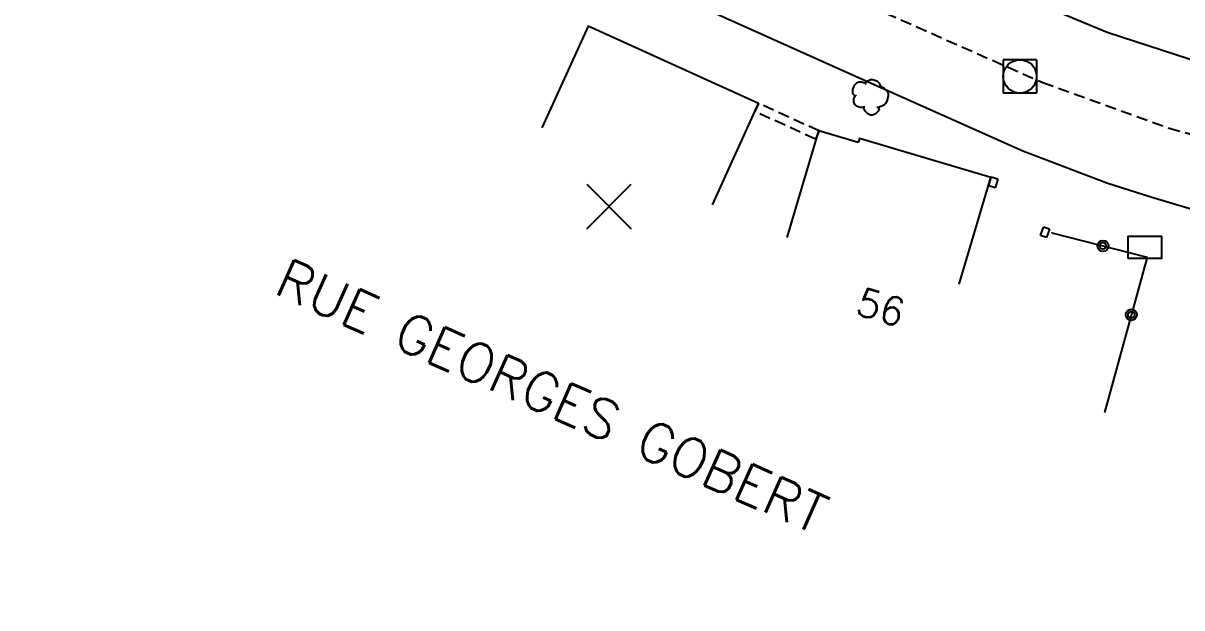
# Model space of a CAD drawing. Header units: millimetres. Extents: x 134000 to 135000, y 131000 to 132000.
# Drawn here: x 134339.3 to 134391.4, y 131291.1 to 131317.4 of the extents above; entities that cross this region are included whole.
import ezdxf
from ezdxf.enums import TextEntityAlignment as Align

# ---------------------------------------------------------------- set-up
doc = ezdxf.new("R2010")
doc.units = ezdxf.units.MM
doc.linetypes.add('DASHED', pattern=[0.75, 0.5, -0.25])
doc.layers.get('0').update_dxf_attribs({"linetype": 'CONTINUOUS'})
for name, color, linetype in [('W0001', 6, 'DASHED'), ('W0008', 7, 'CONTINUOUS'), ('W0100', 7, 'CONTINUOUS'), ('W0112', 1, 'DASHED'), ('W0300', 7, 'CONTINUOUS'), ('W0322', 7, 'CONTINUOUS'), ('W0420', 7, 'CONTINUOUS'), ('W0989', 7, 'CONTINUOUS'), ('W0991', 7, 'CONTINUOUS'), ('W1471', 7, 'CONTINUOUS')]:
    doc.layers.add(name, color=color, linetype=linetype)
doc.styles.get("Standard").update_dxf_attribs({"font": 'romans.shx', "width": 0.85})

# ---------------------------------------------------------------- blocks, each defined once
blk = doc.blocks.new('T420')
for p, q in [((0.75, 0.75), (-0.75, 0.75)), ((-0.75, 0.75), (-0.75, -0.75)), ((0.75, 0.75), (0.75, -0.75)), ((0.75, -0.75), (-0.75, -0.75))]:
    blk.add_line(p, q)
blk.add_ellipse((0, 0), major_axis=(-0.53, 0.53), ratio=1, start_param=3.926991, end_param=10.210176)
blk = doc.blocks.new('T300')
for p, q in [((-0.686, 0.629), (-0.8, 0.514)), ((-0.571, 0.686), (-0.686, 0.629)), ((-0.457, 0.686), (-0.571, 0.686)), ((-0.286, 0.629), (-0.457, 0.686)), ((-0.286, 0.629), (-0.171, 0.743)), ((-0.229, 0.571), (-0.286, 0.629)), ((-0.171, 0.743), (-0.057, 0.8)), ((-0.057, 0.8), (0.057, 0.8)), ((0.057, 0.8), (0.229, 0.743)), ((0.229, 0.743), (0.343, 0.629)), ((0.343, 0.629), (0.4, 0.514)), ((-0.8, 0.514), (-0.857, 0.343)), ((-0.857, 0.343), (-0.857, 0.171)), ((-0.857, 0.171), (-0.743, 0.057)), ((-0.8, -0.057), (-0.743, 0.057)), ((-0.743, 0.057), (-0.686, 0.114)), ((0.457, 0.457), (0.343, 0.457)), ((0.4, 0.514), (0.4, 0.457)), ((0.571, 0.4), (0.457, 0.457)), ((0.571, 0.4), (0.686, 0.286)), ((0.686, 0.286), (0.743, 0.171)), ((0.743, 0.057), (0.686, -0.171)), ((0.743, 0.171), (0.743, 0.057)), ((-0.8, -0.171), (-0.8, -0.057)), ((-0.8, -0.229), (-0.8, -0.171)), ((-0.743, -0.343), (-0.8, -0.229)), ((-0.686, -0.4), (-0.743, -0.343)), ((-0.514, -0.457), (-0.686, -0.4)), ((-0.4, -0.457), (-0.514, -0.457)), ((-0.4, -0.457), (-0.343, -0.457)), ((-0.343, -0.457), (-0.343, -0.4)), ((-0.343, -0.514), (-0.343, -0.457)), ((-0.286, -0.629), (-0.343, -0.514)), ((0.286, -0.457), (0.229, -0.457)), ((0.457, -0.4), (0.286, -0.457)), ((0.343, -0.514), (0.286, -0.629)), ((0.343, -0.514), (0.343, -0.457)), ((0.571, -0.343), (0.457, -0.4)), ((0.629, -0.286), (0.571, -0.343)), ((0.686, -0.171), (0.629, -0.286)), ((-0.171, -0.743), (-0.286, -0.629)), ((-0.057, -0.8), (-0.171, -0.743)), ((0.057, -0.8), (-0.057, -0.8)), ((0.171, -0.743), (0.057, -0.8)), ((0.229, -0.686), (0.171, -0.743)), ((0.286, -0.629), (0.229, -0.686))]:
    blk.add_line(p, q)
blk = doc.blocks.new('T1471')
at = {"color": 0, "linetype": 'Continuous', "flags": 128}
blk.add_lwpolyline([(-0.75, -0.5), (-0.75, 0.5), (0.75, 0.5), (0.75, -0.5), (-0.75, -0.5)], dxfattribs=at)
blk = doc.blocks.new('t991o')
at = {"color": 0, "linetype": 'Continuous'}
for p, q in [((-1, 1), (1, -1)), ((-1, -1), (1, 1))]:
    blk.add_line(p, q, dxfattribs=at)
blk = doc.blocks.new('t322o')
at = {"color": 0, "linetype": 'Continuous'}
for radius in [0.25, 0.15]:
    blk.add_circle((0, 0), radius, dxfattribs=at)

msp = doc.modelspace()

# ---------------------------------------------------------------- linework, layer by layer
at = {"layer": 'W0001'}
msp.add_lwpolyline([(134310.323, 131359.694), (134326.292, 131341.759), (134329.372, 131339.643), (134341.874, 131333.998), (134371.916, 131320.626), (134385.162, 131314.772), (134390.852, 131312.726), (134395.305, 131311.48), (134406.35, 131308.7), (134417.4, 131307.136), (134419.922, 131306.616), (134431.888, 131304.135), (134440.654, 131302.307), (134446.186, 131301.066), (134450.364, 131299.801), (134456.098, 131297.71), (134475.79, 131289.882), (134477.636, 131288.182)], dxfattribs=at)
at = {"layer": 'W0008'}
for points in [[(134478.924, 131291.891), (134475.242, 131293.199), (134470.147, 131295.028), (134461.242, 131298.777), (134455.686, 131301.03), (134452.557, 131302.154), (134447.996, 131303.641), (134445.053, 131304.411), (134427.02, 131308.167), (134406.781, 131312.316), (134400.113, 131313.698), (134397.77, 131314.251), (134392.396, 131315.609), (134388.06, 131317.019), (134382.746, 131319.242), (134371.37, 131324.282), (134349.412, 131333.974), (134331.632, 131341.822), (134330.282, 131342.599), (134329.567, 131343.37), (134329.08, 131344.297), (134328.776, 131345.285), (134328.742, 131345.78), (134328.825, 131346.703)], [(134396.16, 131307.794), (134390.03, 131309.609), (134388.049, 131310.249), (134384.262, 131311.683), (134376.429, 131315.176), (134353.183, 131325.619), (134338.115, 131332.372), (134325.401, 131338.067), (134322.579, 131339.159), (134320.074, 131339.725), (134317.035, 131340.202), (134313.996, 131340.347), (134311.398, 131340.348), (134310.346, 131340.295), (134310.044, 131340.266), (134305.919, 131339.648), (134301.954, 131338.667), (134290.36, 131334.821)]]:
    msp.add_lwpolyline(points, dxfattribs=at)
at = {"layer": 'W0100'}
for p in [(134373.659, 131307.801), (134376.853, 131312.068)]:
    msp.add_line(p, (134375.083, 131312.594), dxfattribs=at)
for points in [[(134370.296, 131309.275), (134372.365, 131313.827), (134364.697, 131317.311), (134362.629, 131312.759), (134362.629, 131312.759), (134362.629, 131312.759), (134362.629, 131312.759), (134362.629, 131312.759), (134362.629, 131312.759), (134362.629, 131312.759), (134362.629, 131312.759), (134362.629, 131312.759), (134362.629, 131312.759), (134362.629, 131312.759), (134362.629, 131312.759), (134362.629, 131312.759), (134362.629, 131312.759), (134362.629, 131312.759), (134362.629, 131312.759), (134362.629, 131312.759), (134362.629, 131312.759), (134362.629, 131312.759), (134362.629, 131312.759), (134362.629, 131312.759), (134362.629, 131312.759), (134362.629, 131312.759), (134362.629, 131312.759), (134362.629, 131312.759), (134362.629, 131312.759), (134362.629, 131312.759), (134362.629, 131312.759), (134362.629, 131312.759), (134362.629, 131312.759), (134362.629, 131312.759), (134362.629, 131312.759), (134362.629, 131312.759), (134362.629, 131312.759), (134362.629, 131312.759), (134362.629, 131312.759), (134362.629, 131312.759), (134362.629, 131312.759), (134362.629, 131312.759), (134362.629, 131312.759), (134362.629, 131312.759), (134362.629, 131312.759), (134362.629, 131312.759), (134362.629, 131312.759), (134362.629, 131312.759), (134362.629, 131312.759), (134362.629, 131312.759), (134362.629, 131312.759), (134362.629, 131312.759), (134362.629, 131312.759), (134362.629, 131312.759), (134362.629, 131312.759), (134362.629, 131312.759), (134362.629, 131312.759), (134362.629, 131312.759), (134362.629, 131312.759), (134362.629, 131312.759), (134362.629, 131312.759), (134362.629, 131312.759), (134362.629, 131312.759), (134362.629, 131312.759), (134362.629, 131312.759), (134362.629, 131312.759), (134362.629, 131312.759), (134362.629, 131312.759), (134362.629, 131312.759), (134362.629, 131312.759), (134362.629, 131312.759), (134362.629, 131312.759), (134362.629, 131312.759), (134362.629, 131312.759), (134362.629, 131312.759), (134362.629, 131312.759), (134362.629, 131312.759), (134362.629, 131312.759), (134362.629, 131312.759), (134362.629, 131312.759), (134362.629, 131312.759), (134362.629, 131312.759), (134362.629, 131312.759), (134362.629, 131312.759), (134362.629, 131312.759), (134362.629, 131312.759), (134362.629, 131312.759), (134362.629, 131312.759), (134362.629, 131312.759), (134362.629, 131312.759), (134362.629, 131312.759), (134362.629, 131312.759), (134362.629, 131312.759), (134362.629, 131312.759), (134362.629, 131312.759), (134362.629, 131312.759), (134362.629, 131312.759), (134362.629, 131312.759), (134362.629, 131312.759), (134362.629, 131312.759), (134362.629, 131312.759), (134362.629, 131312.759), (134362.629, 131312.759), (134362.629, 131312.759), (134362.629, 131312.759), (134362.629, 131312.759), (134362.629, 131312.759), (134362.629, 131312.759), (134362.629, 131312.759), (134362.629, 131312.759), (134362.629, 131312.759), (134362.629, 131312.759), (134362.629, 131312.759), (134362.629, 131312.759), (134362.629, 131312.759), (134362.629, 131312.759), (134362.629, 131312.759), (134362.629, 131312.759), (134362.629, 131312.759), (134362.629, 131312.759)], [(134381.399, 131305.704), (134382.825, 131310.496), (134376.909, 131312.256), (134376.853, 131312.068)]]:
    msp.add_lwpolyline(points, dxfattribs=at)
at = {"layer": 'W0112'}
for points in [[(134375.089, 131312.596), (134374.923, 131312.232), (134372.208, 131313.465), (134372.373, 131313.829), (134372.373, 131313.829), (134372.373, 131313.829), (134372.373, 131313.829), (134372.373, 131313.829), (134372.373, 131313.829), (134372.373, 131313.829), (134372.373, 131313.829), (134372.373, 131313.829), (134372.373, 131313.829), (134372.373, 131313.829), (134372.373, 131313.829), (134372.373, 131313.829), (134372.373, 131313.829), (134372.373, 131313.829), (134372.373, 131313.829), (134372.373, 131313.829), (134372.373, 131313.829), (134372.373, 131313.829), (134372.373, 131313.829), (134372.373, 131313.829), (134372.373, 131313.829), (134372.373, 131313.829), (134372.373, 131313.829), (134372.373, 131313.829), (134372.373, 131313.829), (134372.373, 131313.829), (134372.373, 131313.829), (134372.373, 131313.829), (134372.373, 131313.829), (134372.373, 131313.829), (134372.373, 131313.829), (134372.373, 131313.829), (134372.373, 131313.829), (134372.373, 131313.829), (134372.373, 131313.829), (134372.373, 131313.829), (134372.373, 131313.829), (134372.373, 131313.829), (134372.373, 131313.829), (134372.373, 131313.829), (134372.373, 131313.829), (134372.373, 131313.829), (134372.373, 131313.829), (134372.373, 131313.829), (134372.373, 131313.829), (134372.373, 131313.829), (134372.373, 131313.829), (134372.373, 131313.829), (134372.373, 131313.829), (134372.373, 131313.829), (134372.373, 131313.829), (134372.373, 131313.829), (134372.373, 131313.829), (134372.373, 131313.829), (134372.373, 131313.829), (134372.373, 131313.829), (134372.373, 131313.829), (134372.373, 131313.829), (134372.373, 131313.829), (134372.373, 131313.829), (134372.373, 131313.829), (134372.373, 131313.829), (134372.373, 131313.829), (134372.373, 131313.829), (134372.373, 131313.829), (134372.373, 131313.829), (134372.373, 131313.829), (134372.373, 131313.829), (134372.373, 131313.829), (134372.373, 131313.829), (134372.373, 131313.829), (134372.373, 131313.829), (134372.373, 131313.829), (134372.373, 131313.829), (134372.373, 131313.829), (134372.373, 131313.829), (134372.373, 131313.829), (134372.373, 131313.829), (134372.373, 131313.829), (134372.373, 131313.829), (134372.373, 131313.829), (134372.373, 131313.829), (134372.373, 131313.829), (134372.373, 131313.829), (134372.373, 131313.829), (134372.373, 131313.829), (134372.373, 131313.829), (134372.373, 131313.829), (134372.373, 131313.829), (134372.373, 131313.829), (134372.373, 131313.829), (134372.373, 131313.829), (134372.373, 131313.829), (134372.373, 131313.829), (134372.373, 131313.829), (134372.373, 131313.829), (134372.373, 131313.829), (134372.373, 131313.829), (134372.373, 131313.829), (134372.373, 131313.829), (134372.373, 131313.829), (134372.373, 131313.829), (134372.373, 131313.829), (134372.373, 131313.829), (134372.373, 131313.829), (134372.373, 131313.829), (134372.373, 131313.829), (134372.373, 131313.829), (134372.373, 131313.829), (134372.373, 131313.829), (134372.373, 131313.829), (134372.373, 131313.829), (134372.373, 131313.829), (134372.373, 131313.829), (134372.373, 131313.829), (134372.373, 131313.829)], [(134375.089, 131312.596), (134372.373, 131313.829), (134372.373, 131313.829), (134372.373, 131313.829), (134372.373, 131313.829), (134372.373, 131313.829), (134372.373, 131313.829), (134372.373, 131313.829), (134372.373, 131313.829), (134372.373, 131313.829), (134372.373, 131313.829), (134372.373, 131313.829), (134372.373, 131313.829), (134372.373, 131313.829), (134372.373, 131313.829), (134372.373, 131313.829), (134372.373, 131313.829), (134372.373, 131313.829), (134372.373, 131313.829), (134372.373, 131313.829), (134372.373, 131313.829), (134372.373, 131313.829), (134372.373, 131313.829), (134372.373, 131313.829), (134372.373, 131313.829), (134372.373, 131313.829), (134372.373, 131313.829), (134372.373, 131313.829), (134372.373, 131313.829), (134372.373, 131313.829), (134372.373, 131313.829), (134372.373, 131313.829), (134372.373, 131313.829), (134372.373, 131313.829), (134372.373, 131313.829), (134372.373, 131313.829), (134372.373, 131313.829), (134372.373, 131313.829), (134372.373, 131313.829), (134372.373, 131313.829), (134372.373, 131313.829), (134372.373, 131313.829), (134372.373, 131313.829), (134372.373, 131313.829), (134372.373, 131313.829), (134372.373, 131313.829), (134372.373, 131313.829), (134372.373, 131313.829), (134372.373, 131313.829), (134372.373, 131313.829), (134372.373, 131313.829), (134372.373, 131313.829), (134372.373, 131313.829), (134372.373, 131313.829), (134372.373, 131313.829), (134372.373, 131313.829), (134372.373, 131313.829), (134372.373, 131313.829), (134372.373, 131313.829), (134372.373, 131313.829), (134372.373, 131313.829), (134372.373, 131313.829), (134372.373, 131313.829), (134372.373, 131313.829), (134372.373, 131313.829), (134372.373, 131313.829), (134372.373, 131313.829), (134372.373, 131313.829), (134372.373, 131313.829), (134372.373, 131313.829), (134372.373, 131313.829), (134372.373, 131313.829), (134372.373, 131313.829), (134372.373, 131313.829), (134372.373, 131313.829), (134372.373, 131313.829), (134372.373, 131313.829), (134372.373, 131313.829), (134372.373, 131313.829), (134372.373, 131313.829), (134372.373, 131313.829), (134372.373, 131313.829), (134372.373, 131313.829), (134372.373, 131313.829), (134372.373, 131313.829), (134372.373, 131313.829), (134372.373, 131313.829), (134372.373, 131313.829), (134372.373, 131313.829), (134372.373, 131313.829), (134372.373, 131313.829), (134372.373, 131313.829), (134372.373, 131313.829), (134372.373, 131313.829), (134372.373, 131313.829), (134372.373, 131313.829), (134372.373, 131313.829), (134372.373, 131313.829), (134372.373, 131313.829), (134372.373, 131313.829), (134372.373, 131313.829), (134372.373, 131313.829), (134372.373, 131313.829), (134372.373, 131313.829), (134372.373, 131313.829), (134372.373, 131313.829), (134372.373, 131313.829), (134372.373, 131313.829), (134372.373, 131313.829), (134372.373, 131313.829), (134372.373, 131313.829), (134372.373, 131313.829), (134372.373, 131313.829), (134372.373, 131313.829), (134372.373, 131313.829), (134372.373, 131313.829), (134372.373, 131313.829), (134372.373, 131313.829), (134372.373, 131313.829), (134372.373, 131313.829)], [(134383.132, 131310.424), (134383.018, 131310.04), (134382.729, 131310.126), (134382.842, 131310.509), (134382.842, 131310.509), (134382.842, 131310.509), (134382.842, 131310.509), (134382.842, 131310.509), (134382.842, 131310.509), (134382.842, 131310.509), (134382.842, 131310.509), (134382.842, 131310.509), (134382.842, 131310.509), (134382.842, 131310.509), (134382.842, 131310.509), (134382.842, 131310.509), (134382.842, 131310.509), (134382.842, 131310.509), (134382.842, 131310.509), (134382.842, 131310.509), (134382.842, 131310.509), (134382.842, 131310.509), (134382.842, 131310.509), (134382.842, 131310.509), (134382.842, 131310.509), (134382.842, 131310.509), (134382.842, 131310.509), (134382.842, 131310.509), (134382.842, 131310.509), (134382.842, 131310.509), (134382.842, 131310.509), (134382.842, 131310.509), (134382.842, 131310.509), (134382.842, 131310.509), (134382.842, 131310.509), (134382.842, 131310.509), (134382.842, 131310.509), (134382.842, 131310.509), (134382.842, 131310.509), (134382.842, 131310.509), (134382.842, 131310.509), (134382.842, 131310.509), (134382.842, 131310.509), (134382.842, 131310.509), (134382.842, 131310.509), (134382.842, 131310.509), (134382.842, 131310.509), (134382.842, 131310.509), (134382.842, 131310.509), (134382.842, 131310.509), (134382.842, 131310.509), (134382.842, 131310.509), (134382.842, 131310.509), (134382.842, 131310.509), (134382.842, 131310.509), (134382.842, 131310.509), (134382.842, 131310.509), (134382.842, 131310.509), (134382.842, 131310.509), (134382.842, 131310.509), (134382.842, 131310.509), (134382.842, 131310.509), (134382.842, 131310.509), (134382.842, 131310.509), (134382.842, 131310.509), (134382.842, 131310.509), (134382.842, 131310.509), (134382.842, 131310.509), (134382.842, 131310.509), (134382.842, 131310.509), (134382.842, 131310.509), (134382.842, 131310.509), (134382.842, 131310.509), (134382.842, 131310.509), (134382.842, 131310.509), (134382.842, 131310.509), (134382.842, 131310.509), (134382.842, 131310.509), (134382.842, 131310.509), (134382.842, 131310.509), (134382.842, 131310.509), (134382.842, 131310.509), (134382.842, 131310.509), (134382.842, 131310.509), (134382.842, 131310.509), (134382.842, 131310.509), (134382.842, 131310.509), (134382.842, 131310.509), (134382.842, 131310.509), (134382.842, 131310.509), (134382.842, 131310.509), (134382.842, 131310.509), (134382.842, 131310.509), (134382.842, 131310.509), (134382.842, 131310.509), (134382.842, 131310.509), (134382.842, 131310.509), (134382.842, 131310.509), (134382.842, 131310.509), (134382.842, 131310.509), (134382.842, 131310.509), (134382.842, 131310.509), (134382.842, 131310.509), (134382.842, 131310.509), (134382.842, 131310.509), (134382.842, 131310.509), (134382.842, 131310.509), (134382.842, 131310.509), (134382.842, 131310.509), (134382.842, 131310.509), (134382.842, 131310.509), (134382.842, 131310.509), (134382.842, 131310.509), (134382.842, 131310.509), (134382.842, 131310.509), (134382.842, 131310.509), (134382.842, 131310.509), (134382.842, 131310.509), (134382.842, 131310.509), (134382.842, 131310.509)], [(134383.132, 131310.424), (134382.842, 131310.509), (134382.842, 131310.509), (134382.842, 131310.509), (134382.842, 131310.509), (134382.842, 131310.509), (134382.842, 131310.509), (134382.842, 131310.509), (134382.842, 131310.509), (134382.842, 131310.509), (134382.842, 131310.509), (134382.842, 131310.509), (134382.842, 131310.509), (134382.842, 131310.509), (134382.842, 131310.509), (134382.842, 131310.509), (134382.842, 131310.509), (134382.842, 131310.509), (134382.842, 131310.509), (134382.842, 131310.509), (134382.842, 131310.509), (134382.842, 131310.509), (134382.842, 131310.509), (134382.842, 131310.509), (134382.842, 131310.509), (134382.842, 131310.509), (134382.842, 131310.509), (134382.842, 131310.509), (134382.842, 131310.509), (134382.842, 131310.509), (134382.842, 131310.509), (134382.842, 131310.509), (134382.842, 131310.509), (134382.842, 131310.509), (134382.842, 131310.509), (134382.842, 131310.509), (134382.842, 131310.509), (134382.842, 131310.509), (134382.842, 131310.509), (134382.842, 131310.509), (134382.842, 131310.509), (134382.842, 131310.509), (134382.842, 131310.509), (134382.842, 131310.509), (134382.842, 131310.509), (134382.842, 131310.509), (134382.842, 131310.509), (134382.842, 131310.509), (134382.842, 131310.509), (134382.842, 131310.509), (134382.842, 131310.509), (134382.842, 131310.509), (134382.842, 131310.509), (134382.842, 131310.509), (134382.842, 131310.509), (134382.842, 131310.509), (134382.842, 131310.509), (134382.842, 131310.509), (134382.842, 131310.509), (134382.842, 131310.509), (134382.842, 131310.509), (134382.842, 131310.509), (134382.842, 131310.509), (134382.842, 131310.509), (134382.842, 131310.509), (134382.842, 131310.509), (134382.842, 131310.509), (134382.842, 131310.509), (134382.842, 131310.509), (134382.842, 131310.509), (134382.842, 131310.509), (134382.842, 131310.509), (134382.842, 131310.509), (134382.842, 131310.509), (134382.842, 131310.509), (134382.842, 131310.509), (134382.842, 131310.509), (134382.842, 131310.509), (134382.842, 131310.509), (134382.842, 131310.509), (134382.842, 131310.509), (134382.842, 131310.509), (134382.842, 131310.509), (134382.842, 131310.509), (134382.842, 131310.509), (134382.842, 131310.509), (134382.842, 131310.509), (134382.842, 131310.509), (134382.842, 131310.509), (134382.842, 131310.509), (134382.842, 131310.509), (134382.842, 131310.509), (134382.842, 131310.509), (134382.842, 131310.509), (134382.842, 131310.509), (134382.842, 131310.509), (134382.842, 131310.509), (134382.842, 131310.509), (134382.842, 131310.509), (134382.842, 131310.509), (134382.842, 131310.509), (134382.842, 131310.509), (134382.842, 131310.509), (134382.842, 131310.509), (134382.842, 131310.509), (134382.842, 131310.509), (134382.842, 131310.509), (134382.842, 131310.509), (134382.842, 131310.509), (134382.842, 131310.509), (134382.842, 131310.509), (134382.842, 131310.509), (134382.842, 131310.509), (134382.842, 131310.509), (134382.842, 131310.509), (134382.842, 131310.509), (134382.842, 131310.509), (134382.842, 131310.509), (134382.842, 131310.509), (134382.842, 131310.509)], [(134385.465, 131308.175), (134385.334, 131307.797), (134385.062, 131307.891), (134385.194, 131308.269), (134385.194, 131308.269), (134385.194, 131308.269), (134385.194, 131308.269), (134385.194, 131308.269), (134385.194, 131308.269), (134385.194, 131308.269), (134385.194, 131308.269), (134385.194, 131308.269), (134385.194, 131308.269), (134385.194, 131308.269), (134385.194, 131308.269), (134385.194, 131308.269), (134385.194, 131308.269), (134385.194, 131308.269), (134385.194, 131308.269), (134385.194, 131308.269), (134385.194, 131308.269), (134385.194, 131308.269), (134385.194, 131308.269), (134385.194, 131308.269), (134385.194, 131308.269), (134385.194, 131308.269), (134385.194, 131308.269), (134385.194, 131308.269), (134385.194, 131308.269), (134385.194, 131308.269), (134385.194, 131308.269), (134385.194, 131308.269), (134385.194, 131308.269), (134385.194, 131308.269), (134385.194, 131308.269), (134385.194, 131308.269), (134385.194, 131308.269), (134385.194, 131308.269), (134385.194, 131308.269), (134385.194, 131308.269), (134385.194, 131308.269), (134385.194, 131308.269), (134385.194, 131308.269), (134385.194, 131308.269), (134385.194, 131308.269), (134385.194, 131308.269), (134385.194, 131308.269), (134385.194, 131308.269), (134385.194, 131308.269), (134385.194, 131308.269), (134385.194, 131308.269), (134385.194, 131308.269), (134385.194, 131308.269), (134385.194, 131308.269), (134385.194, 131308.269), (134385.194, 131308.269), (134385.194, 131308.269), (134385.194, 131308.269), (134385.194, 131308.269), (134385.194, 131308.269), (134385.194, 131308.269), (134385.194, 131308.269), (134385.194, 131308.269), (134385.194, 131308.269), (134385.194, 131308.269), (134385.194, 131308.269), (134385.194, 131308.269), (134385.194, 131308.269), (134385.194, 131308.269), (134385.194, 131308.269), (134385.194, 131308.269), (134385.194, 131308.269), (134385.194, 131308.269), (134385.194, 131308.269), (134385.194, 131308.269), (134385.194, 131308.269), (134385.194, 131308.269), (134385.194, 131308.269), (134385.194, 131308.269), (134385.194, 131308.269), (134385.194, 131308.269), (134385.194, 131308.269), (134385.194, 131308.269), (134385.194, 131308.269), (134385.194, 131308.269), (134385.194, 131308.269), (134385.194, 131308.269), (134385.194, 131308.269), (134385.194, 131308.269), (134385.194, 131308.269), (134385.194, 131308.269), (134385.194, 131308.269), (134385.194, 131308.269), (134385.194, 131308.269), (134385.194, 131308.269), (134385.194, 131308.269), (134385.194, 131308.269), (134385.194, 131308.269), (134385.194, 131308.269), (134385.194, 131308.269), (134385.194, 131308.269), (134385.194, 131308.269), (134385.194, 131308.269), (134385.194, 131308.269), (134385.194, 131308.269), (134385.194, 131308.269), (134385.194, 131308.269), (134385.194, 131308.269), (134385.194, 131308.269), (134385.194, 131308.269), (134385.194, 131308.269), (134385.194, 131308.269), (134385.194, 131308.269), (134385.194, 131308.269), (134385.194, 131308.269), (134385.194, 131308.269), (134385.194, 131308.269), (134385.194, 131308.269), (134385.194, 131308.269), (134385.194, 131308.269)], [(134385.465, 131308.175), (134385.194, 131308.269), (134385.194, 131308.269), (134385.194, 131308.269), (134385.194, 131308.269), (134385.194, 131308.269), (134385.194, 131308.269), (134385.194, 131308.269), (134385.194, 131308.269), (134385.194, 131308.269), (134385.194, 131308.269), (134385.194, 131308.269), (134385.194, 131308.269), (134385.194, 131308.269), (134385.194, 131308.269), (134385.194, 131308.269), (134385.194, 131308.269), (134385.194, 131308.269), (134385.194, 131308.269), (134385.194, 131308.269), (134385.194, 131308.269), (134385.194, 131308.269), (134385.194, 131308.269), (134385.194, 131308.269), (134385.194, 131308.269), (134385.194, 131308.269), (134385.194, 131308.269), (134385.194, 131308.269), (134385.194, 131308.269), (134385.194, 131308.269), (134385.194, 131308.269), (134385.194, 131308.269), (134385.194, 131308.269), (134385.194, 131308.269), (134385.194, 131308.269), (134385.194, 131308.269), (134385.194, 131308.269), (134385.194, 131308.269), (134385.194, 131308.269), (134385.194, 131308.269), (134385.194, 131308.269), (134385.194, 131308.269), (134385.194, 131308.269), (134385.194, 131308.269), (134385.194, 131308.269), (134385.194, 131308.269), (134385.194, 131308.269), (134385.194, 131308.269), (134385.194, 131308.269), (134385.194, 131308.269), (134385.194, 131308.269), (134385.194, 131308.269), (134385.194, 131308.269), (134385.194, 131308.269), (134385.194, 131308.269), (134385.194, 131308.269), (134385.194, 131308.269), (134385.194, 131308.269), (134385.194, 131308.269), (134385.194, 131308.269), (134385.194, 131308.269), (134385.194, 131308.269), (134385.194, 131308.269), (134385.194, 131308.269), (134385.194, 131308.269), (134385.194, 131308.269), (134385.194, 131308.269), (134385.194, 131308.269), (134385.194, 131308.269), (134385.194, 131308.269), (134385.194, 131308.269), (134385.194, 131308.269), (134385.194, 131308.269), (134385.194, 131308.269), (134385.194, 131308.269), (134385.194, 131308.269), (134385.194, 131308.269), (134385.194, 131308.269), (134385.194, 131308.269), (134385.194, 131308.269), (134385.194, 131308.269), (134385.194, 131308.269), (134385.194, 131308.269), (134385.194, 131308.269), (134385.194, 131308.269), (134385.194, 131308.269), (134385.194, 131308.269), (134385.194, 131308.269), (134385.194, 131308.269), (134385.194, 131308.269), (134385.194, 131308.269), (134385.194, 131308.269), (134385.194, 131308.269), (134385.194, 131308.269), (134385.194, 131308.269), (134385.194, 131308.269), (134385.194, 131308.269), (134385.194, 131308.269), (134385.194, 131308.269), (134385.194, 131308.269), (134385.194, 131308.269), (134385.194, 131308.269), (134385.194, 131308.269), (134385.194, 131308.269), (134385.194, 131308.269), (134385.194, 131308.269), (134385.194, 131308.269), (134385.194, 131308.269), (134385.194, 131308.269), (134385.194, 131308.269), (134385.194, 131308.269), (134385.194, 131308.269), (134385.194, 131308.269), (134385.194, 131308.269), (134385.194, 131308.269), (134385.194, 131308.269), (134385.194, 131308.269), (134385.194, 131308.269), (134385.194, 131308.269), (134385.194, 131308.269)]]:
    msp.add_lwpolyline(points, dxfattribs=at)
at = {"layer": 'W0322'}
for points in [[(134385.567, 131308.005), (134385.567, 131308.005), (134385.567, 131308.005), (134385.567, 131308.005), (134385.567, 131308.005), (134385.567, 131308.005), (134385.567, 131308.005), (134385.567, 131308.005), (134385.567, 131308.005), (134385.567, 131308.005), (134385.567, 131308.005), (134385.567, 131308.005), (134385.567, 131308.005), (134385.567, 131308.005), (134385.567, 131308.005), (134385.567, 131308.005), (134385.567, 131308.005), (134385.567, 131308.005), (134385.567, 131308.005), (134385.567, 131308.005), (134385.567, 131308.005), (134385.567, 131308.005), (134385.567, 131308.005), (134385.567, 131308.005), (134385.567, 131308.005), (134385.567, 131308.005), (134385.567, 131308.005), (134385.567, 131308.005), (134385.567, 131308.005), (134385.567, 131308.005), (134385.567, 131308.005), (134385.567, 131308.005), (134385.567, 131308.005), (134385.567, 131308.005), (134385.567, 131308.005), (134385.567, 131308.005), (134385.567, 131308.005), (134385.567, 131308.005), (134385.567, 131308.005), (134385.567, 131308.005), (134385.567, 131308.005), (134385.567, 131308.005), (134385.567, 131308.005), (134385.567, 131308.005), (134385.567, 131308.005), (134385.567, 131308.005), (134385.567, 131308.005), (134385.567, 131308.005), (134385.567, 131308.005), (134385.567, 131308.005), (134385.567, 131308.005), (134385.567, 131308.005), (134385.567, 131308.005), (134385.567, 131308.005), (134385.567, 131308.005), (134385.567, 131308.005), (134385.567, 131308.005), (134385.567, 131308.005), (134385.567, 131308.005), (134385.567, 131308.005), (134385.567, 131308.005), (134385.567, 131308.005), (134385.567, 131308.005), (134385.567, 131308.005), (134385.567, 131308.005), (134385.567, 131308.005), (134385.567, 131308.005), (134385.567, 131308.005), (134385.567, 131308.005), (134385.567, 131308.005), (134385.567, 131308.005), (134385.567, 131308.005), (134385.567, 131308.005), (134385.567, 131308.005), (134385.567, 131308.005), (134385.567, 131308.005), (134385.567, 131308.005), (134385.567, 131308.005), (134385.567, 131308.005), (134385.567, 131308.005), (134385.567, 131308.005), (134385.567, 131308.005), (134385.567, 131308.005), (134385.567, 131308.005), (134385.567, 131308.005), (134385.567, 131308.005), (134385.567, 131308.005), (134385.567, 131308.005), (134385.567, 131308.005), (134385.567, 131308.005), (134385.567, 131308.005), (134385.567, 131308.005), (134385.567, 131308.005), (134385.567, 131308.005), (134385.567, 131308.005), (134385.567, 131308.005), (134385.567, 131308.005), (134385.567, 131308.005), (134385.567, 131308.005), (134385.567, 131308.005), (134385.567, 131308.005)], [(134385.567, 131308.005), (134385.567, 131308.005), (134385.567, 131308.005), (134385.567, 131308.005), (134385.567, 131308.005), (134385.567, 131308.005), (134385.567, 131308.005), (134385.567, 131308.005), (134385.567, 131308.005), (134385.567, 131308.005), (134385.567, 131308.005), (134385.567, 131308.005), (134385.567, 131308.005), (134385.567, 131308.005), (134385.567, 131308.005), (134385.567, 131308.005), (134385.567, 131308.005), (134385.567, 131308.005), (134389.863, 131306.922), (134387.941, 131299.93)]]:
    msp.add_lwpolyline(points, dxfattribs=at)

# ---------------------------------------------------------------- block references
at = {"layer": 'W0300'}
msp.add_blockref('T300', (134377.457, 131314.11), dxfattribs=at)
at = {"layer": 'W0322'}
for p, rotation in [((134387.87, 131307.424), 345.8507087066515), ((134389.149, 131304.324), 254.6297749438379)]:
    msp.add_blockref('t322o', p, dxfattribs=dict(at, rotation=rotation))
at = {"layer": 'W0420'}
msp.add_blockref('T420', (134384.132, 131315.047), dxfattribs=at)
at = {"layer": 'W0991'}
msp.add_blockref('t991o', (134365.635, 131309.196), dxfattribs=at)
at = {"layer": 'W1471'}
msp.add_blockref('T1471', (134389.754, 131307.363), dxfattribs=at)

# ---------------------------------------------------------------- texts
at = {"layer": 'W0989'}
msp.add_text('RUE GEORGES GOBERT', height=1.75, rotation=336.0066, dxfattribs=at).set_placement((134363.062, 131300.663), align=Align.MIDDLE)
at = {"layer": 'W0991'}
msp.add_text('56', height=1.25, rotation=343.4412, dxfattribs=at).set_placement((134377.871, 131304.666), align=Align.MIDDLE)

doc.saveas('drawing.dxf')
